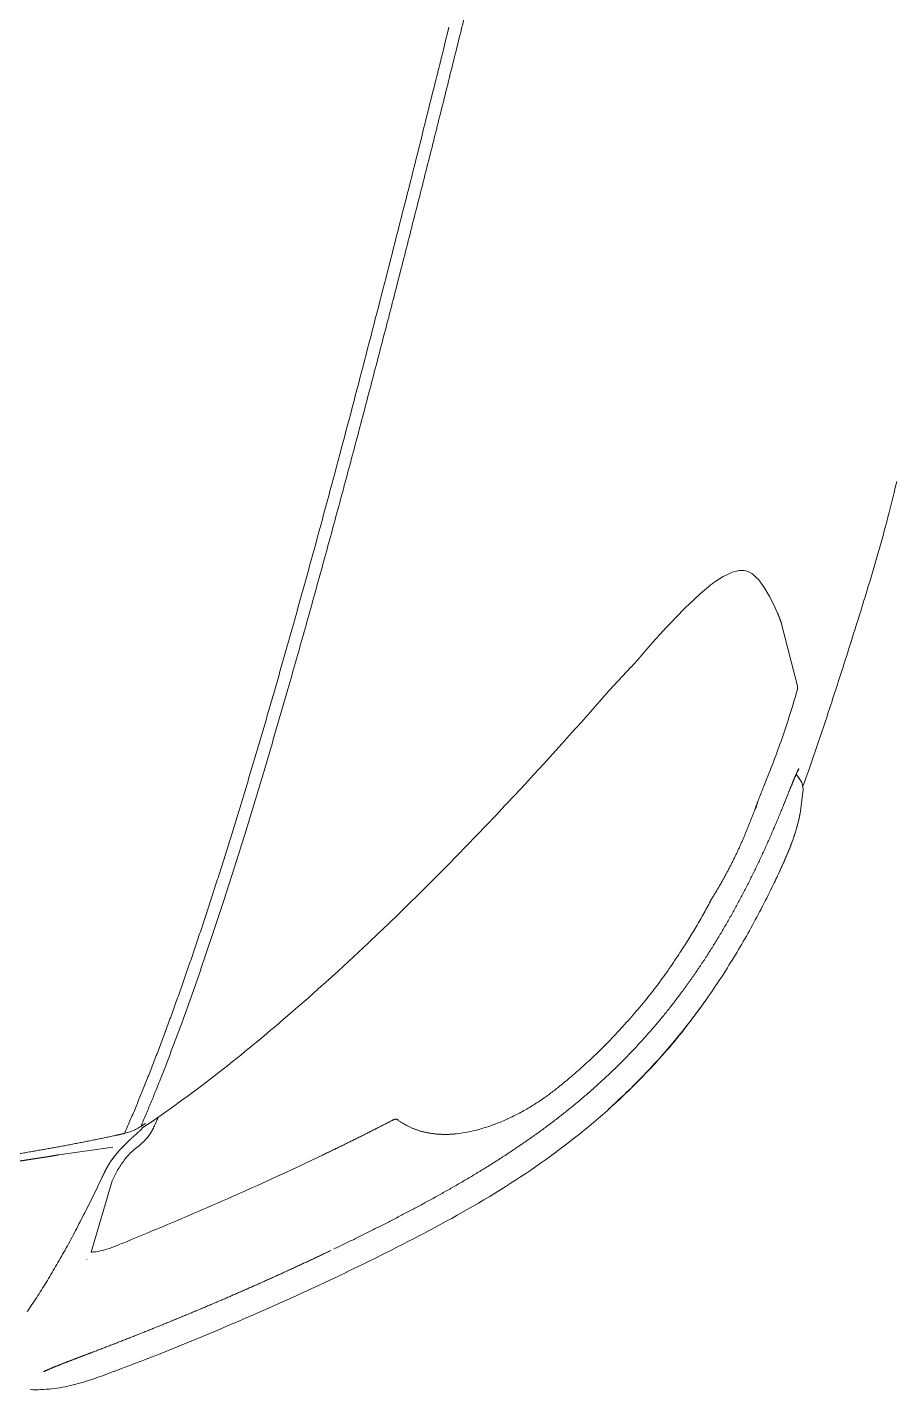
# Model space of a CAD drawing. Extents: x -1439 to 34962, y -872 to 8330.
# Drawn here: x 3896.4 to 3937.7, y 508.5 to 573.3 of the extents above; entities that cross this region are included whole.
import ezdxf

# ---------------------------------------------------------------- set-up
doc = ezdxf.new("R2010")
doc.units = 0
doc.linetypes.add('HIDDEN', pattern=[0.375, 0.25, -0.125])
doc.layers.get('0').update_dxf_attribs({"color": 9, "lineweight": 9})
doc.layers.add('04', color=9, linetype='Continuous', lineweight=9)
doc.layers.add('E-KABLO', color=7, linetype='Continuous', lineweight=30)

# ---------------------------------------------------------------- blocks, each defined once
blk = doc.blocks.new('p-araba-polo')
at = {"extrusion": (0, 0, -1)}
for p, q in [((0.31895, 0.74835), (0.32804, 0.74952)), ((0.33344, 0.74846), (0.33462, 0.7476)), ((0.33441, 0.74782), (0.33649, 0.74638)), ((0.40807, 0.73939), (0.37834, 0.74687)), ((0.42784, 0.7293), (0.42479, 0.73139)), ((0.38753, 0.66799), (0.37636, 0.65753)), ((0.37122, 0.65301), (0.37487, 0.65622)), ((0.37487, 0.65622), (0.37636, 0.65753)), ((0.17202, 0.44266), (0.17272, 0.44291)), ((0.17272, 0.44291), (0.17346, 0.4432)), ((0.16826, 0.43554), (0.17004, 0.43824)), ((0.10942, 0.41139), (0.1433, 0.42141)), ((0.15564, 0.39612), (0.15929, 0.4217))]:
    blk.add_line(p, q, dxfattribs=at)
at = {"flags": 128}
for points in [[(0.42703, 0.70639), (0.42767, 0.70724), (0.42824, 0.70809)], [(0.41706, 0.69516), (0.41809, 0.69624), (0.41931, 0.69752), (0.42068, 0.69899)], [(0.38736, 0.668), (0.39056, 0.67071), (0.39376, 0.67344)]]:
    blk.add_lwpolyline(points, dxfattribs=at)
for points, knots in [([(0.33083, 0.74948), (0.34362, 0.75424), (0.36364, 0.7609), (0.39378, 0.7706), (0.42537, 0.7806), (0.45442, 0.78896), (0.47112, 0.79301), (0.47567, 0.79406)], [0, 0, 0, 0, 0.260213, 0.420209, 0.662967, 0.897224, 1, 1, 1, 1]), ([(0.29089, 0.73869), (0.29378, 0.74001), (0.29955, 0.74264), (0.30849, 0.74594), (0.31465, 0.74757), (0.31777, 0.74813)], [0, 0, 0, 0, 0.333411, 0.666747, 1, 1, 1, 1]), ([(0.37637, 0.74678), (0.37256, 0.74566), (0.36495, 0.74341), (0.35365, 0.73964), (0.34243, 0.73563), (0.33507, 0.73266), (0.33139, 0.73117)], [0, 0, 0, 0, 0.250001, 0.500002, 0.750003, 1, 1, 1, 1]), ([(0.17736, 0.65717), (0.17999, 0.66006), (0.18527, 0.66584), (0.19359, 0.67411), (0.2022, 0.68208), (0.21112, 0.68971), (0.22032, 0.69699), (0.22979, 0.70392), (0.2395, 0.7105), (0.24943, 0.71676), (0.25955, 0.72269), (0.26984, 0.72832), (0.28028, 0.73368), (0.28735, 0.73702), (0.29089, 0.73869)], [0, 0, 0, 0, 0.083333, 0.166665, 0.249997, 0.333329, 0.416662, 0.499995, 0.583328, 0.666661, 0.749996, 0.83333, 0.916665, 1, 1, 1, 1]), ([(0.33139, 0.73117), (0.33058, 0.73084), (0.32893, 0.73016), (0.32647, 0.7292), (0.32405, 0.72828), (0.32173, 0.72742), (0.32024, 0.72687), (0.31952, 0.72661)], [0, 0, 0, 0, 0.19886, 0.400952, 0.606006, 0.809658, 1, 1, 1, 1]), ([(0.09994, 0.53293), (0.11367, 0.56115), (0.1417, 0.61672), (0.1884, 0.6724), (0.22036, 0.69716), (0.22836, 0.70281)], [0, 0, 0, 0, 0.436314, 0.862947, 1, 1, 1, 1]), ([(0.27624, 0.70562), (0.2741, 0.70448), (0.26972, 0.70213), (0.26318, 0.69833), (0.2566, 0.6943), (0.25226, 0.69147), (0.25009, 0.69005)], [0, 0, 0, 0, 0.240377, 0.493552, 0.746754, 1, 1, 1, 1]), ([(0.25009, 0.69005), (0.24743, 0.68827), (0.24212, 0.68471), (0.23435, 0.67895), (0.22677, 0.67287), (0.21935, 0.6665), (0.21454, 0.66203), (0.21213, 0.6598)], [0, 0, 0, 0, 0.200084, 0.400065, 0.600042, 0.800036, 1, 1, 1, 1]), ([(0.17004, 0.43824), (0.18582, 0.46141), (0.24569, 0.53677), (0.31749, 0.60566), (0.37121, 0.65301)], [0, 0, 0, 0, 0.290843, 1, 1, 1, 1]), ([(0.18751, 0.63304), (0.18639, 0.63162), (0.18416, 0.62879), (0.18212, 0.62583), (0.1811, 0.62435)], [0, 0, 0, 0, 0.500031, 1, 1, 1, 1]), ([(0.1811, 0.62435), (0.17997, 0.62258), (0.17771, 0.61905), (0.17472, 0.61355), (0.17205, 0.60795), (0.16975, 0.60225), (0.16787, 0.59651), (0.16641, 0.59074), (0.16588, 0.58693), (0.16562, 0.58503)], [0, 0, 0, 0, 0.14287, 0.285738, 0.428603, 0.571464, 0.714319, 0.857165, 1, 1, 1, 1]), ([(0.37688, 0.50484), (0.38542, 0.50727), (0.4025, 0.51213), (0.4283, 0.51931), (0.4542, 0.5264), (0.4802, 0.53341), (0.5063, 0.54034), (0.53248, 0.54721), (0.55874, 0.55403), (0.58507, 0.56078), (0.61145, 0.56749), (0.6379, 0.57416), (0.66439, 0.58078), (0.68208, 0.58517), (0.69093, 0.58736)], [0, 0, 0, 0, 0.083342, 0.166682, 0.25, 0.333306, 0.416615, 0.499936, 0.583268, 0.666606, 0.749946, 0.83329, 0.916643, 1, 1, 1, 1]), ([(0.69157, 0.58137), (0.67641, 0.57761), (0.64611, 0.57009), (0.60082, 0.55869), (0.55568, 0.54715), (0.51075, 0.53546), (0.46606, 0.52355), (0.42163, 0.51142), (0.39233, 0.50309), (0.37767, 0.49893)], [0, 0, 0, 0, 0.142912, 0.285805, 0.428682, 0.57154, 0.714362, 0.857157, 1, 1, 1, 1]), ([(0.17207, 0.55724), (0.17225, 0.55699), (0.17261, 0.55651), (0.1725, 0.55538), (0.17215, 0.55473), (0.17197, 0.55439)], [0, 0, 0, 0, 0.34173, 0.655167, 1, 1, 1, 1]), ([(0.17197, 0.55439), (0.16913, 0.54886), (0.16345, 0.53778), (0.15803, 0.52657), (0.15532, 0.52097)], [0, 0, 0, 0, 0.499946, 1, 1, 1, 1]), ([(0.15532, 0.52097), (0.15236, 0.51472), (0.14643, 0.50223), (0.13788, 0.48334), (0.12955, 0.46434), (0.12142, 0.44526), (0.11614, 0.43248), (0.11349, 0.42608)], [0, 0, 0, 0, 0.199959, 0.399928, 0.599921, 0.799944, 1, 1, 1, 1]), ([(0.16407, 0.4383), (0.16467, 0.43874), (0.16588, 0.43961), (0.16784, 0.44073), (0.16919, 0.44138), (0.16986, 0.4417)], [0, 0, 0, 0, 0.333542, 0.667239, 1, 1, 1, 1]), ([(0.15759, 0.43126), (0.15824, 0.43206), (0.15956, 0.43366), (0.16158, 0.43616), (0.16324, 0.43759), (0.16407, 0.4383)], [0, 0, 0, 0, 0.335072, 0.667573, 1, 1, 1, 1]), ([(0.16905, 0.43499), (0.16857, 0.43419), (0.16759, 0.43259), (0.16652, 0.42998), (0.16605, 0.42819), (0.16582, 0.42729)], [0, 0, 0, 0, 0.333479, 0.665683, 1, 1, 1, 1]), ([(0.1684, 0.43576), (0.16828, 0.43565), (0.16773, 0.43515), (0.1672, 0.43462), (0.16679, 0.43421)], [0, 0, 0, 0, 0.227086, 1, 1, 1, 1]), ([(0.15311, 0.42713), (0.15391, 0.42776), (0.15546, 0.42898), (0.15689, 0.43052), (0.15759, 0.43126)], [0, 0, 0, 0, 0.5173, 1, 1, 1, 1]), ([(0.16187, 0.42883), (0.16077, 0.42773), (0.15859, 0.42553), (0.15641, 0.42369), (0.15532, 0.42277)], [0, 0, 0, 0, 0.500116, 1, 1, 1, 1]), ([(0.044, 0.3824), (0.04398, 0.38411), (0.04393, 0.38754), (0.04435, 0.39267), (0.0451, 0.39777), (0.0462, 0.40282), (0.04758, 0.40779), (0.04917, 0.41271), (0.0509, 0.41757), (0.05211, 0.4208), (0.05272, 0.42241)], [0, 0, 0, 0, 0.124987, 0.249975, 0.374965, 0.49996, 0.624964, 0.749973, 0.874985, 1, 1, 1, 1]), ([(0.11349, 0.42608), (0.11294, 0.42472), (0.11182, 0.42198), (0.11041, 0.41782), (0.10945, 0.41405), (0.10941, 0.41216), (0.10942, 0.41139)], [0, 0, 0, 0, 0.270369, 0.539534, 0.807022, 1, 1, 1, 1]), ([(0.1433, 0.42141), (0.14497, 0.4222), (0.14829, 0.42378), (0.1515, 0.42602), (0.15311, 0.42713)], [0, 0, 0, 0, 0.500778, 1, 1, 1, 1]), ([(0.15532, 0.42277), (0.1545, 0.42214), (0.15285, 0.42086), (0.15024, 0.41928), (0.14756, 0.41788), (0.14576, 0.41703), (0.14486, 0.4166)], [0, 0, 0, 0, 0.248986, 0.49846, 0.748736, 1, 1, 1, 1]), ([(0.16582, 0.42729), (0.16565, 0.42659), (0.16531, 0.42517), (0.165, 0.42373), (0.16484, 0.42301)], [0, 0, 0, 0, 0.499348, 1, 1, 1, 1]), ([(0.14486, 0.4166), (0.14182, 0.41515), (0.13575, 0.41224), (0.12698, 0.40784), (0.11848, 0.40343), (0.1103, 0.39899), (0.10244, 0.39453), (0.09493, 0.39005), (0.08777, 0.38556), (0.08334, 0.38256), (0.08112, 0.38106)], [0, 0, 0, 0, 0.125001, 0.250002, 0.375002, 0.500003, 0.625003, 0.750002, 0.875001, 1, 1, 1, 1]), ([(0.06153, 0.41135), (0.06082, 0.40946), (0.05937, 0.40566), (0.05718, 0.39995), (0.05491, 0.39424), (0.05339, 0.39065), (0.05263, 0.38885)], [0, 0, 0, 0, 0.242914, 0.490387, 0.743262, 1, 1, 1, 1]), ([(0.15345, 0.38254), (0.1538, 0.38481), (0.15448, 0.38934), (0.15526, 0.39386), (0.15564, 0.39612)], [0, 0, 0, 0, 0.499954, 1, 1, 1, 1]), ([(0.15164, 0.37105), (0.15194, 0.37296), (0.15256, 0.37679), (0.15315, 0.38062), (0.15345, 0.38254)], [0, 0, 0, 0, 0.500002, 1, 1, 1, 1])]:
    blk.add_open_spline(points, degree=3, knots=knots)
for points, degree in [([(0.31895, 0.74835), (0.31377, 0.74745), (0.30886, 0.74614), (0.30418, 0.74453), (0.29967, 0.74269), (0.29526, 0.74071), (0.29089, 0.73869)], 6), ([(0.3392, 0.74758), (0.33785, 0.74688), (0.33595, 0.74601), (0.33356, 0.74499), (0.3308, 0.74388), (0.32781, 0.7427), (0.32474, 0.74149), (0.32171, 0.74027)], 7), ([(0.32804, 0.74952), (0.32991, 0.7499), (0.33265, 0.74909), (0.33344, 0.74846)], 3), ([(0.33421, 0.7479), (0.33424, 0.74789), (0.33426, 0.74789), (0.33428, 0.74789)], 3), ([(0.33423, 0.74791), (0.33424, 0.7479), (0.33425, 0.7479), (0.33426, 0.74789), (0.33427, 0.74789), (0.33428, 0.74789)], 5), ([(0.3392, 0.74758), (0.3389, 0.74749), (0.33858, 0.74739), (0.33825, 0.74724), (0.33794, 0.74704), (0.33767, 0.7468)], 5), ([(0.3392, 0.74758), (0.33896, 0.74751), (0.33871, 0.74743), (0.33845, 0.74733), (0.3382, 0.7472), (0.33796, 0.74703)], 5), ([(0.37637, 0.74678), (0.37679, 0.7469), (0.3772, 0.74697), (0.3776, 0.74698), (0.37798, 0.74695), (0.37834, 0.74687)], 5), ([(0.32171, 0.74027), (0.30158, 0.73219), (0.28188, 0.72311), (0.26262, 0.71299), (0.24401, 0.7016), (0.22634, 0.68864), (0.20997, 0.67419), (0.19493, 0.65847)], 7), ([(0.28402, 0.73544), (0.2863, 0.73654), (0.28857, 0.73761), (0.29087, 0.73868)], 3), ([(0.29097, 0.73872), (0.29093, 0.73871), (0.29089, 0.73869)], 2), ([(0.32179, 0.7403), (0.32175, 0.74035), (0.32173, 0.74036), (0.32172, 0.74035), (0.32172, 0.74031), (0.32171, 0.74027)], 5), ([(0.32171, 0.74027), (0.32172, 0.74031), (0.32172, 0.74035), (0.32173, 0.74037), (0.32176, 0.74034), (0.32181, 0.74028)], 5), ([(0.40807, 0.73939), (0.40891, 0.7391), (0.40975, 0.73879), (0.41058, 0.73848), (0.41141, 0.73816), (0.41224, 0.73783), (0.41307, 0.73749)], 6), ([(0.42479, 0.73139), (0.41961, 0.73467), (0.41389, 0.73732), (0.40812, 0.73937)], 3), ([(0.2817, 0.7343), (0.28175, 0.73433), (0.28179, 0.73435), (0.28184, 0.73437)], 3), ([(0.31952, 0.72661), (0.3131, 0.72427), (0.30672, 0.72171), (0.30039, 0.71893), (0.29414, 0.71591), (0.28797, 0.71265), (0.28191, 0.70914), (0.27597, 0.70537)], 7), ([(0.32275, 0.72778), (0.32201, 0.72764), (0.32133, 0.72745), (0.3207, 0.72722), (0.32009, 0.72693), (0.31952, 0.72661)], 5), ([(0.32275, 0.72778), (0.32201, 0.72764), (0.32133, 0.72745), (0.3207, 0.72722), (0.32009, 0.72693), (0.31952, 0.72661)], 5), ([(0.32909, 0.73032), (0.32915, 0.73034), (0.3292, 0.73036), (0.32926, 0.73037), (0.32932, 0.73039), (0.32938, 0.73041), (0.32944, 0.73043), (0.32949, 0.73045), (0.32955, 0.73047), (0.32961, 0.73049)], 9), ([(0.32961, 0.73049), (0.32955, 0.73047), (0.32949, 0.73045), (0.32944, 0.73043), (0.32938, 0.73041), (0.32932, 0.73039), (0.32926, 0.73037), (0.3292, 0.73036), (0.32915, 0.73034), (0.32909, 0.73032)], 9), ([(0.3291, 0.73028), (0.3291, 0.73029), (0.3291, 0.73029), (0.3291, 0.73029), (0.3291, 0.7303), (0.32909, 0.7303), (0.32909, 0.73031), (0.32909, 0.73031), (0.32909, 0.73031), (0.32909, 0.73032)], 9), ([(0.3317, 0.73129), (0.33155, 0.73127), (0.33144, 0.73124), (0.33138, 0.73122), (0.33136, 0.73119), (0.33139, 0.73117)], 5), ([(0.3317, 0.73129), (0.33155, 0.73127), (0.33144, 0.73124), (0.33138, 0.73122), (0.33136, 0.73119), (0.33139, 0.73117)], 5), ([(0.43339, 0.72039), (0.43342, 0.72387), (0.43111, 0.72689), (0.42784, 0.7293)], 3), ([(0.42824, 0.70809), (0.43156, 0.71308), (0.43351, 0.71735), (0.43339, 0.72039)], 3), ([(0.42068, 0.69899), (0.42299, 0.70155), (0.42517, 0.70401), (0.42703, 0.70639)], 3), ([(0.27649, 0.70567), (0.27636, 0.70567), (0.27623, 0.70564), (0.27613, 0.70558), (0.27604, 0.70549), (0.27597, 0.70537)], 5), ([(0.27649, 0.70567), (0.27636, 0.70567), (0.27623, 0.70564), (0.27613, 0.70558), (0.27604, 0.70549), (0.27597, 0.70537)], 5), ([(0.40817, 0.68642), (0.41127, 0.68937), (0.41428, 0.69228), (0.41706, 0.69516)], 3), ([(0.39376, 0.67344), (0.39871, 0.67766), (0.40357, 0.68203), (0.40817, 0.68642)], 3), ([(0.38761, 0.66796), (0.38755, 0.66798), (0.3875, 0.66801), (0.38745, 0.66803)], 3), ([(0.38745, 0.66803), (0.38747, 0.66802), (0.3875, 0.66801), (0.38753, 0.66799), (0.38757, 0.66798), (0.38762, 0.66796)], 5), ([(1.03956, 0.67046), (0.98907, 0.65875), (0.93881, 0.64701), (0.88879, 0.63525), (0.83899, 0.62342), (0.78942, 0.61152), (0.74007, 0.59951), (0.69093, 0.58736)], 7), ([(0.19493, 0.65847), (0.17937, 0.64222), (0.16523, 0.62463), (0.15259, 0.60592), (0.1412, 0.58658), (0.13062, 0.56684), (0.12055, 0.54688), (0.11088, 0.52674)], 7), ([(0.18751, 0.63304), (0.19205, 0.63876), (0.19686, 0.64428), (0.20178, 0.64966), (0.20689, 0.65483), (0.21213, 0.6598)], 5), ([(0.19501, 0.65856), (0.19492, 0.65862), (0.19487, 0.65863), (0.19487, 0.6586), (0.1949, 0.65854), (0.19493, 0.65847)], 5), ([(0.37489, 0.65607), (0.37481, 0.65625), (0.37487, 0.65626), (0.37502, 0.65616)], 3), ([(0.37489, 0.65607), (0.37481, 0.65625), (0.37487, 0.65626), (0.37502, 0.65616)], 3), ([(0.37559, 0.65504), (0.37559, 0.65504), (0.37559, 0.65504), (0.37559, 0.65504), (0.37559, 0.65504), (0.37559, 0.65504)], 5), ([(0.37559, 0.65504), (0.37559, 0.65504), (0.37559, 0.65504), (0.37559, 0.65504), (0.37559, 0.65504), (0.37559, 0.65504)], 5), ([(0.37124, 0.65286), (0.37115, 0.65306), (0.37124, 0.65305), (0.37144, 0.65291)], 3), ([(0.17207, 0.55724), (0.16881, 0.56175), (0.16646, 0.5669), (0.16518, 0.57266), (0.16497, 0.57877), (0.16562, 0.58503)], 5), ([(0.17197, 0.55439), (0.17229, 0.55502), (0.17262, 0.55564), (0.17276, 0.55632), (0.1724, 0.55678), (0.17207, 0.55724)], 5), ([(0.15532, 0.52097), (0.15855, 0.52771), (0.16183, 0.53442), (0.16515, 0.54111), (0.16853, 0.54777), (0.17197, 0.55439)], 5), ([(0.05266, 0.42235), (0.0668, 0.45985), (0.08261, 0.49676), (0.09992, 0.53293)], 3), ([(0.09994, 0.53293), (0.09986, 0.53294), (0.10004, 0.53283)], 2), ([(0.10004, 0.53283), (0.09986, 0.53294), (0.09994, 0.53293)], 2), ([(0.11011, 0.52514), (0.10247, 0.50919), (0.09509, 0.49314), (0.08792, 0.47697), (0.08099, 0.4607), (0.07429, 0.44434), (0.06783, 0.42789), (0.06153, 0.41135)], 7), ([(0.16582, 0.42729), (0.1921, 0.43878), (0.22068, 0.44975), (0.25075, 0.46025), (0.28176, 0.47035), (0.31331, 0.48011), (0.34532, 0.48963), (0.37767, 0.49893)], 7), ([(0.37688, 0.50483), (0.34455, 0.49556), (0.31259, 0.48609), (0.2815, 0.47648), (0.25139, 0.46665), (0.22213, 0.45649), (0.19434, 0.44592), (0.16905, 0.43499)], 7), ([(0.16986, 0.4417), (0.1707, 0.44207), (0.17154, 0.44244), (0.17238, 0.44281)], 3), ([(0.17238, 0.44281), (0.1717, 0.44251), (0.17101, 0.44222), (0.17032, 0.44193)], 3), ([(0.17238, 0.4428), (0.17275, 0.44295), (0.17311, 0.4431), (0.17348, 0.44324)], 3), ([(0.17238, 0.4428), (0.17257, 0.44288), (0.17275, 0.44295), (0.17293, 0.44303), (0.17312, 0.4431), (0.1733, 0.44317), (0.17348, 0.44323)], 6), ([(0.17313, 0.44273), (0.17304, 0.44289), (0.17291, 0.44296), (0.17275, 0.44295), (0.17256, 0.44288), (0.17238, 0.4428)], 5), ([(0.17238, 0.4428), (0.17256, 0.44288), (0.17275, 0.44295), (0.17291, 0.44296), (0.17304, 0.44289), (0.17312, 0.44273)], 5), ([(0.16187, 0.42883), (0.16282, 0.42985), (0.16359, 0.43071), (0.16436, 0.43159), (0.16517, 0.43249), (0.16598, 0.43338), (0.16679, 0.43421)], 6), ([(0.16679, 0.43421), (0.16582, 0.43322), (0.16484, 0.43213), (0.16388, 0.43105), (0.16301, 0.43005), (0.16187, 0.42883)], 5), ([(0.17058, 0.43728), (0.17007, 0.43652), (0.16956, 0.43576), (0.16905, 0.43499)], 3), ([(0.17058, 0.43728), (0.17027, 0.43683), (0.16996, 0.43637), (0.16965, 0.43592), (0.16935, 0.43546), (0.16905, 0.43499)], 5), ([(0.15311, 0.42713), (0.15381, 0.42767), (0.15451, 0.42823), (0.15518, 0.4288), (0.15583, 0.42939), (0.15645, 0.43), (0.15704, 0.43062), (0.15759, 0.43126)], 7), ([(0.05272, 0.42241), (0.05265, 0.42237), (0.05266, 0.42232)], 2), ([(0.05266, 0.42233), (0.05266, 0.42237), (0.05272, 0.42241)], 2), ([(0.14486, 0.4166), (0.14664, 0.41745), (0.14844, 0.41829), (0.15025, 0.41921), (0.15203, 0.42027), (0.15373, 0.42146), (0.15532, 0.42277)], 6), ([(0.15535, 0.37241), (0.15704, 0.38263), (0.15881, 0.39284), (0.16068, 0.40305), (0.1627, 0.41322), (0.16484, 0.42301)], 5), ([(0.16582, 0.42729), (0.16561, 0.42645), (0.16541, 0.4256), (0.16522, 0.42474), (0.16503, 0.42388), (0.16484, 0.42301)], 5), ([(0.06153, 0.41135), (0.06031, 0.40813), (0.05909, 0.40492), (0.05785, 0.40167), (0.05658, 0.39837), (0.05526, 0.39508), (0.05394, 0.39188), (0.05263, 0.38885)], 7), ([(0.0616, 0.41152), (0.06147, 0.41154), (0.06142, 0.41152), (0.06142, 0.41147), (0.06148, 0.41141), (0.06153, 0.41135)], 5), ([(0.0616, 0.41152), (0.06147, 0.41154), (0.06142, 0.41152), (0.06142, 0.41147), (0.06148, 0.41141), (0.06153, 0.41135)], 5), ([(0.10582, 0.40932), (0.10582, 0.40934), (0.10582, 0.40936), (0.10582, 0.40937), (0.10581, 0.40939), (0.10581, 0.40941), (0.10581, 0.40943), (0.10581, 0.40945)], 7), ([(0.10584, 0.40933), (0.10583, 0.40937), (0.10582, 0.40941), (0.10581, 0.40945)], 3), ([(0.15564, 0.39612), (0.1553, 0.39419), (0.15497, 0.39225), (0.15465, 0.39031), (0.15434, 0.38837), (0.15405, 0.38643), (0.15375, 0.38448), (0.15345, 0.38254)], 7), ([(0.05297, 0.38965), (0.0528, 0.38956), (0.05269, 0.38942), (0.05264, 0.38925), (0.05263, 0.38905), (0.05263, 0.38885)], 5), ([(0.15345, 0.38254), (0.1532, 0.3809), (0.15294, 0.37926), (0.15268, 0.37761), (0.15242, 0.37597), (0.15216, 0.37433), (0.1519, 0.37269), (0.15164, 0.37105)], 7)]:
    blk.add_open_spline(points, degree=degree)

msp = doc.modelspace()

# ---------------------------------------------------------------- linework, layer by layer
at = {"layer": 'E-KABLO', "color": 6, "linetype": 'HIDDEN', "ltscale": 40}
msp.add_spline([(3864.838, 604.134), (4038.913, 597.015), (4228.013, 533.934)], degree=3, dxfattribs=at)

# ---------------------------------------------------------------- block references
at = {"layer": '04', "xscale": -100, "yscale": 100, "zscale": 100, "rotation": 270}
msp.add_blockref('p-araba-polo', (3858.338, 504.139), dxfattribs=at)

doc.saveas('drawing.dxf')
